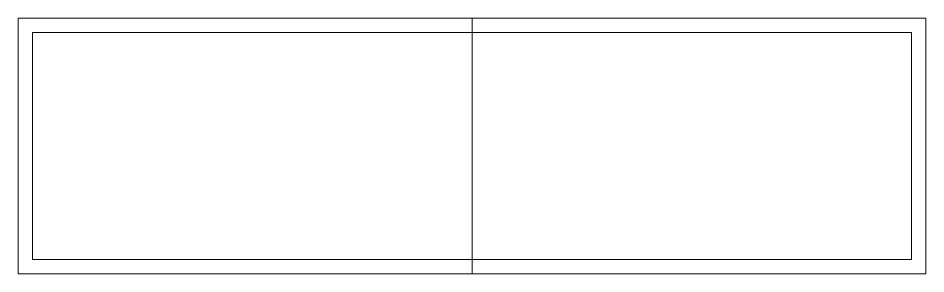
# Model space of a CAD drawing. Header units: millimetres. Extents: x 0 to 1600, y 0 to 450.
import ezdxf

# ---------------------------------------------------------------- set-up
doc = ezdxf.new("R2010")
doc.units = ezdxf.units.MM
doc.layers.add('A-FURN', color=7, linetype='Continuous', lineweight=20, true_color=0x5c7584)

# ---------------------------------------------------------------- blocks, each defined once
blk = doc.blocks.new('201_FURNITURE_BLOCKS_MEDIA_CABINET_PLAN')
at = {"layer": 'A-FURN'}
for points in [[(0, 0), (1600, 0), (1600, 450), (0, 450)], [(25, 25), (1575, 25), (1575, 425), (25, 425)]]:
    blk.add_lwpolyline(points, close=True, dxfattribs=at)
blk.add_lwpolyline([(800, 0), (800, 450)], dxfattribs=at)

msp = doc.modelspace()

# ---------------------------------------------------------------- block references
msp.add_blockref('201_FURNITURE_BLOCKS_MEDIA_CABINET_PLAN', (0, 0))

doc.saveas('drawing.dxf')
